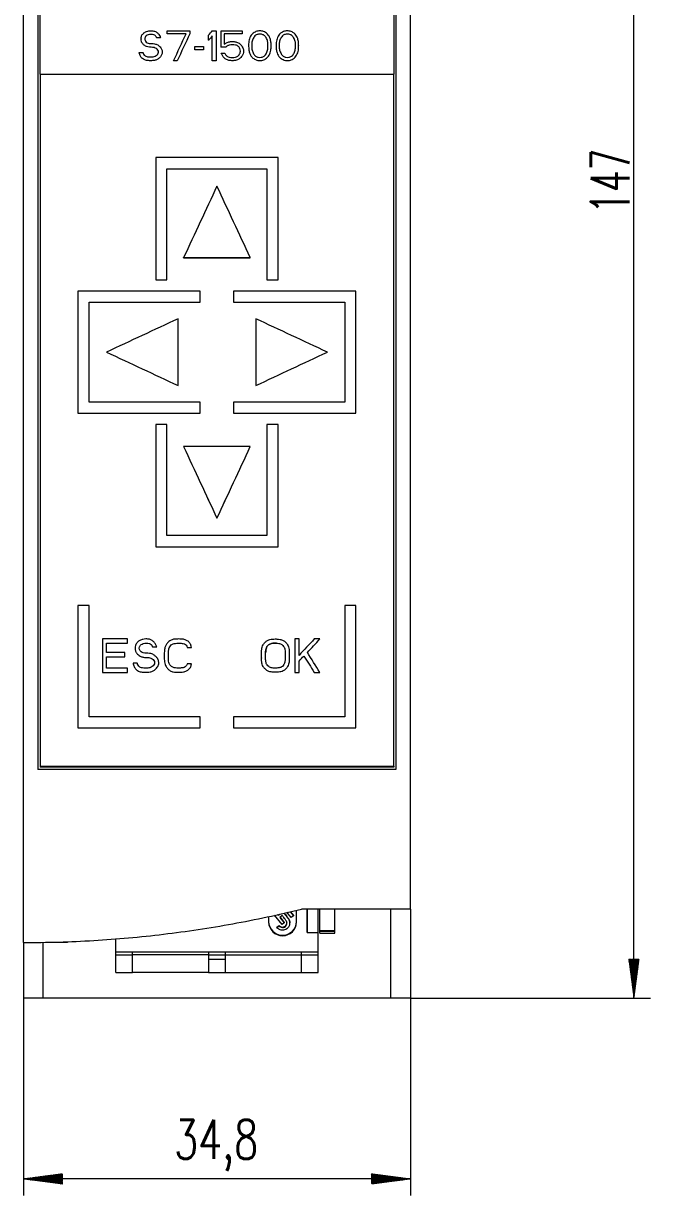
# Model space of a CAD drawing. Header units: millimetres. Extents: x 0 to 594, y 0 to 420.
# Drawn here: x 234.9 to 291.3, y 205.7 to 311.1 of the extents above; entities that cross this region are included whole.
import ezdxf

# ---------------------------------------------------------------- set-up
doc = ezdxf.new("R2010")
doc.units = ezdxf.units.MM
doc.layers.add('1', color=7, linetype='Continuous')
doc.layers.add('200', color=7, linetype='Continuous')
doc.styles.add('latin_extended', font='simplex.shx')

msp = doc.modelspace()

# ---------------------------------------------------------------- hatches: boundary and pattern name
at = {"layer": '200', "linetype": 'Continuous', "lineweight": 13}
h = msp.add_hatch(dxfattribs=at)
h.set_pattern_fill('ANSI31', scale=0.0062, style=0)
h.paths.add_polyline_path([(289.84, 223.44), (289.38, 226.94), (290.3, 226.94)], flags=0)
h = msp.add_hatch(dxfattribs=at)
h.set_pattern_fill('ANSI31', scale=0.0062, style=0)
h.paths.add_polyline_path([(234.94, 207.18), (238.44, 207.64), (238.44, 206.72)], flags=0)
h = msp.add_hatch(dxfattribs=at)
h.set_pattern_fill('ANSI31', scale=0.0062, style=0)
h.paths.add_polyline_path([(269.74, 207.18), (266.24, 206.72), (266.24, 207.64)], flags=0)

# ---------------------------------------------------------------- linework, layer by layer
at = {"layer": '1', "color": 7, "linetype": 'Continuous', "lineweight": 13}
for p, q in [((234.94, 228.44), (234.94, 370.44)), ((269.74, 231.44), (269.74, 370.44)), ((236.24, 355.84), (236.24, 243.99)), ((236.44, 306.54), (236.44, 355.63)), ((268.24, 355.63), (268.24, 306.54)), ((268.44, 355.84), (268.44, 243.99)), ((247.87, 310.16), (247.87, 310.45)), ((247.87, 310.45), (249.9, 310.45)), ((249.56, 310.16), (247.87, 310.16)), ((249.9, 310.45), (249.9, 310.16)), ((249.9, 310.16), (249.9, 310.16)), ((251.59, 309.59), (251.59, 310.05)), ((251.92, 310.45), (252.26, 310.45)), ((251.92, 307.75), (251.92, 309.99)), ((252.26, 310.45), (252.26, 307.75)), ((252.71, 310.45), (254.62, 310.45)), ((252.71, 308.96), (252.71, 310.45)), ((252.99, 310.16), (252.99, 309.25)), ((254.62, 310.16), (252.99, 310.16)), ((254.62, 310.45), (254.62, 310.16)), ((245.51, 309.71), (245.51, 309.7)), ((247.25, 309.82), (246.92, 309.82)), ((246.92, 309.82), (246.92, 309.81)), ((247.25, 309.82), (247.25, 309.81)), ((250.35, 309.02), (251.14, 309.02)), ((250.35, 308.73), (250.35, 309.02)), ((251.14, 309.02), (251.14, 308.73)), ((251.59, 309.59), (251.59, 309.58)), ((252.71, 308.96), (252.71, 308.95)), ((253.1, 308.96), (252.71, 308.96)), ((253.1, 308.96), (253.1, 308.95)), ((255.19, 309.12), (255.19, 309.11)), ((257.21, 309.13), (257.21, 309.14)), ((257.66, 309.12), (257.66, 309.11)), ((259.69, 309.13), (259.69, 309.14)), ((245.34, 308.5), (245.34, 308.49)), ((245.34, 308.5), (245.68, 308.5)), ((247.42, 308.52), (247.42, 308.53)), ((251.14, 308.73), (250.35, 308.73)), ((252.71, 308.44), (252.71, 308.43)), ((252.71, 308.44), (253.05, 308.44)), ((254.74, 308.61), (254.74, 308.62)), ((248.77, 307.75), (248.44, 307.75)), ((248.44, 307.75), (248.44, 307.75)), ((248.77, 307.75), (248.44, 307.75)), ((248.77, 307.75), (248.77, 307.75)), ((251.92, 307.75), (251.92, 307.75)), ((252.26, 307.75), (251.92, 307.75)), ((252.26, 307.75), (251.92, 307.75)), ((252.26, 307.75), (252.26, 307.75)), ((236.44, 306.55), (236.44, 244.29)), ((236.44, 306.55), (268.24, 306.55)), ((268.24, 244.29), (268.24, 306.55)), ((246.84, 299.04), (246.84, 288.04)), ((257.84, 299.04), (246.84, 299.04)), ((257.84, 288.04), (257.84, 299.04)), ((247.84, 288.04), (247.84, 298.04)), ((247.84, 298.04), (256.84, 298.04)), ((247.84, 298.03), (256.84, 298.03)), ((256.84, 298.04), (256.84, 288.04)), ((249.34, 290.03), (249.34, 290.04)), ((249.34, 290.04), (255.34, 290.04)), ((249.34, 290.03), (255.34, 290.03)), ((255.34, 290.03), (255.34, 290.04)), ((246.84, 288.03), (246.84, 288.04)), ((246.84, 288.04), (247.84, 288.04)), ((246.84, 288.03), (247.84, 288.03)), ((247.84, 288.03), (247.84, 288.04)), ((256.84, 288.03), (256.84, 288.04)), ((256.84, 288.04), (257.84, 288.04)), ((256.84, 288.03), (257.84, 288.03)), ((257.84, 288.03), (257.84, 288.04)), ((239.84, 287.04), (239.84, 276.04)), ((250.84, 287.04), (239.84, 287.04)), ((250.84, 286.04), (250.84, 287.04)), ((264.84, 287.04), (253.84, 287.04)), ((253.84, 287.04), (253.84, 286.04)), ((264.84, 276.04), (264.84, 287.04)), ((240.84, 277.04), (240.84, 286.04)), ((240.84, 286.04), (250.84, 286.04)), ((240.84, 286.04), (250.84, 286.04)), ((250.84, 286.04), (250.84, 286.04)), ((253.84, 286.04), (253.84, 286.04)), ((253.84, 286.04), (263.84, 286.04)), ((253.84, 286.04), (263.84, 286.04)), ((263.84, 286.04), (263.84, 277.04)), ((248.84, 278.54), (248.84, 284.54)), ((255.84, 284.54), (255.84, 278.54)), ((242.4, 281.54), (242.4, 281.54)), ((262.27, 281.54), (262.27, 281.54)), ((248.84, 278.54), (248.84, 278.54)), ((255.84, 278.54), (255.84, 278.54)), ((250.84, 277.04), (240.84, 277.04)), ((250.84, 276.04), (250.84, 277.04)), ((253.84, 277.04), (253.84, 276.04)), ((263.84, 277.04), (253.84, 277.04)), ((239.84, 276.04), (239.84, 276.04)), ((239.84, 276.04), (250.84, 276.04)), ((239.84, 276.04), (250.84, 276.04)), ((250.84, 276.04), (250.84, 276.04)), ((253.84, 276.04), (253.84, 276.04)), ((253.84, 276.04), (264.84, 276.04)), ((253.84, 276.04), (264.84, 276.04)), ((264.84, 276.04), (264.84, 276.04)), ((246.84, 275.04), (246.84, 264.04)), ((247.84, 275.04), (246.84, 275.04)), ((247.84, 265.04), (247.84, 275.04)), ((257.84, 275.04), (256.84, 275.04)), ((256.84, 275.04), (256.84, 265.04)), ((257.84, 264.04), (257.84, 275.04)), ((249.34, 273.04), (249.34, 273.04)), ((255.34, 273.04), (249.34, 273.04)), ((255.34, 273.04), (255.34, 273.04)), ((252.34, 266.6), (252.34, 266.61)), ((256.84, 265.04), (247.84, 265.04)), ((246.84, 264.04), (246.84, 264.04)), ((246.84, 264.04), (257.84, 264.04)), ((246.84, 264.04), (257.84, 264.04)), ((257.84, 264.04), (257.84, 264.04)), ((240.84, 258.74), (239.84, 258.74)), ((239.84, 258.74), (239.84, 247.74)), ((240.84, 248.74), (240.84, 258.74)), ((264.84, 258.74), (263.84, 258.74)), ((263.84, 258.74), (263.84, 248.74)), ((264.84, 247.74), (264.84, 258.74)), ((244.29, 255.74), (242.04, 255.74)), ((242.04, 255.74), (242.04, 252.74)), ((242.42, 254.53), (242.42, 255.36)), ((242.42, 255.36), (244.29, 255.36)), ((244.29, 255.36), (244.29, 255.74)), ((259.72, 255.74), (259.34, 255.74)), ((259.34, 255.74), (259.34, 252.74)), ((259.72, 254.27), (259.72, 255.74)), ((261.59, 255.74), (261.09, 255.74)), ((244.04, 254.53), (242.42, 254.53)), ((242.42, 253.12), (242.42, 254.15)), ((242.42, 254.15), (244.04, 254.15)), ((244.04, 254.15), (244.04, 254.53)), ((244.98, 254.91), (244.98, 254.91)), ((246.54, 255.04), (246.54, 255.04)), ((246.54, 255.04), (246.92, 255.04)), ((246.92, 255.04), (246.92, 255.04)), ((247.6, 254.29), (247.6, 254.29)), ((247.98, 254.23), (247.98, 254.23)), ((249.67, 254.98), (250.04, 254.98)), ((249.67, 254.97), (249.67, 254.98)), ((250.04, 254.97), (250.04, 254.98)), ((258.46, 254.22), (258.46, 254.22)), ((258.84, 254.12), (258.84, 254.12)), ((244.29, 253.12), (242.42, 253.12)), ((244.29, 252.74), (244.29, 253.12)), ((245.17, 253.57), (244.79, 253.57)), ((244.79, 253.57), (244.79, 253.57)), ((247.11, 253.6), (247.11, 253.6)), ((250.04, 253.51), (249.67, 253.51)), ((250.04, 253.51), (250.04, 253.51)), ((256.34, 254.04), (256.34, 254.03)), ((259.72, 252.74), (259.72, 253.76)), ((242.04, 252.74), (244.29, 252.74)), ((259.34, 252.74), (259.72, 252.74)), ((261.09, 252.74), (261.59, 252.74)), ((250.84, 248.74), (240.84, 248.74)), ((250.84, 247.74), (250.84, 248.74)), ((253.84, 248.74), (253.84, 247.74)), ((263.84, 248.74), (253.84, 248.74)), ((239.84, 247.74), (250.84, 247.74)), ((239.84, 247.74), (239.84, 247.74)), ((239.84, 247.74), (250.84, 247.74)), ((250.84, 247.74), (250.84, 247.74)), ((253.84, 247.74), (264.84, 247.74)), ((253.84, 247.74), (253.84, 247.74)), ((253.84, 247.74), (264.84, 247.74)), ((264.84, 247.74), (264.84, 247.74)), ((268.44, 243.99), (236.24, 243.99)), ((236.44, 244.29), (236.44, 244.22)), ((236.44, 244.29), (268.24, 244.29)), ((268.24, 244.22), (236.44, 244.22)), ((268.24, 244.29), (268.24, 244.22)), ((258.19, 230.05), (257.52, 230.89)), ((257.79, 230.95), (257.84, 230.89)), ((257.84, 230.89), (257.99, 230.99)), ((257.84, 230.92), (257.84, 230.89)), ((259.01, 230.69), (258.63, 231.18)), ((258.92, 231.21), (259.21, 230.84)), ((258.95, 231.21), (259.21, 230.88)), ((259.49, 230.29), (259.49, 231.34)), ((269.74, 231.44), (259.94, 231.44)), ((260.44, 231.44), (260.44, 229.33)), ((260.44, 229.33), (260.44, 231.44)), ((261.44, 229.33), (261.44, 231.44)), ((267.98, 223.44), (267.98, 231.44)), ((269.74, 231.44), (269.74, 223.44)), ((256.99, 230.77), (256.99, 230.29)), ((257.72, 229.83), (257.92, 229.98)), ((257.72, 229.79), (257.92, 229.94)), ((257.72, 229.83), (257.72, 229.79)), ((257.92, 229.98), (257.92, 229.94)), ((258.21, 230.86), (258, 230.69)), ((258, 230.69), (258.38, 230.2)), ((258.02, 230.71), (258.38, 230.24)), ((258.38, 230.2), (258.19, 230.05)), ((258.38, 230.24), (258.38, 230.2)), ((258.89, 230.19), (258.89, 230.23)), ((259.21, 230.84), (259.01, 230.69)), ((259.21, 230.88), (259.21, 230.84)), ((243.24, 227.61), (243.24, 228.78)), ((260.44, 229.33), (261.44, 229.33)), ((260.44, 229.33), (261.44, 229.33)), ((260.44, 229.33), (260.44, 229.33)), ((261.44, 227.61), (261.44, 229.33)), ((261.59, 229.28), (262.94, 229.28)), ((234.94, 228.44), (234.94, 223.44)), ((236.69, 228.44), (236.69, 223.44)), ((238.91, 228.44), (237.08, 228.44)), ((238.91, 228.51), (238.91, 228.44)), ((243.24, 227.34), (243.24, 227.61)), ((243.24, 227.61), (261.44, 227.61)), ((243.24, 227.34), (244.74, 227.34)), ((243.24, 225.74), (243.24, 227.34)), ((244.74, 227.34), (244.74, 227.61)), ((251.59, 227.34), (244.74, 227.34)), ((244.74, 225.74), (244.74, 227.34)), ((251.59, 227.61), (251.59, 227.34)), ((251.59, 227.34), (251.59, 226.93)), ((251.59, 227.34), (253.09, 227.34)), ((251.59, 226.93), (251.59, 225.74)), ((251.59, 226.93), (253.09, 226.93)), ((253.09, 227.61), (253.09, 227.34)), ((253.09, 227.34), (253.09, 226.93)), ((253.09, 227.34), (259.94, 227.34)), ((253.09, 226.93), (253.09, 225.74)), ((259.94, 227.34), (259.94, 227.61)), ((259.94, 225.74), (259.94, 227.34)), ((259.94, 227.34), (261.44, 227.34)), ((261.44, 227.34), (261.44, 227.61)), ((261.44, 225.74), (261.44, 227.34)), ((243.24, 225.74), (244.74, 225.74)), ((251.59, 225.74), (244.74, 225.74)), ((251.59, 225.74), (253.09, 225.74)), ((253.09, 225.74), (259.94, 225.74)), ((259.94, 225.74), (261.44, 225.74)), ((236.69, 223.44), (234.94, 223.44)), ((267.98, 223.44), (236.69, 223.44)), ((269.74, 223.44), (267.98, 223.44))]:
    msp.add_line(p, q, dxfattribs=at)
for centre in [(258.24, 230.33), (258.24, 230.29)]:
    msp.add_ellipse(centre, major_axis=(1.25, 0), ratio=0.991445, start_param=3.141593, end_param=6.283185, dxfattribs=at)
for points, knots in [([(246.92, 309.82), (246.91, 309.84), (246.88, 309.9), (246.81, 310.01), (246.64, 310.11), (246.41, 310.11), (246.18, 310.1), (245.97, 310), (245.87, 309.86), (245.84, 309.71), (245.87, 309.56), (245.97, 309.41), (246.19, 309.3), (246.45, 309.31), (246.74, 309.28), (247.01, 309.19), (247.22, 309.01), (247.38, 308.8), (247.44, 308.53), (247.38, 308.26), (247.21, 308.03), (246.99, 307.86), (246.69, 307.76), (246.36, 307.75), (246.01, 307.76), (245.7, 307.88), (245.48, 308.09), (245.38, 308.32), (245.35, 308.46), (245.34, 308.5)], [0, 0, 0, 0, 0.00994, 0.032085, 0.057683, 0.097198, 0.136713, 0.166117, 0.198493, 0.217023, 0.235252, 0.267919, 0.297323, 0.343747, 0.385028, 0.4333, 0.476347, 0.512475, 0.556001, 0.597606, 0.640557, 0.685406, 0.72689, 0.783776, 0.840663, 0.886045, 0.936174, 0.979053, 1, 1, 1, 1]), ([(245.68, 308.5), (245.69, 308.47), (245.71, 308.39), (245.8, 308.23), (246.04, 308.09), (246.36, 308.1), (246.65, 308.1), (246.88, 308.2), (247.03, 308.33), (247.11, 308.52), (247.04, 308.72), (246.89, 308.86), (246.67, 308.95), (246.41, 308.96), (246.14, 308.97), (245.89, 309.07), (245.68, 309.23), (245.52, 309.45), (245.51, 309.71), (245.52, 309.95), (245.67, 310.18), (245.88, 310.34), (246.11, 310.43), (246.37, 310.46), (246.65, 310.45), (246.94, 310.32), (247.11, 310.13), (247.21, 309.96), (247.25, 309.86), (247.25, 309.82)], [0, 0, 0, 0, 0.014203, 0.04142, 0.081538, 0.134165, 0.186793, 0.220195, 0.24714, 0.279655, 0.308909, 0.339133, 0.372536, 0.416462, 0.460387, 0.497833, 0.539411, 0.583914, 0.61985, 0.656664, 0.694339, 0.742001, 0.779446, 0.808826, 0.862999, 0.907702, 0.951736, 0.98251, 1, 1, 1, 1]), ([(256.03, 307.78), (255.95, 307.8), (255.76, 307.86), (255.53, 308.01), (255.36, 308.24), (255.25, 308.49), (255.2, 308.76), (255.18, 309.11), (255.19, 309.43), (255.26, 309.74), (255.36, 309.95), (255.49, 310.15), (255.71, 310.32), (256.01, 310.44), (256.37, 310.45), (256.67, 310.33), (256.89, 310.16), (257.03, 309.97), (257.14, 309.72), (257.21, 309.41), (257.22, 309.05), (257.19, 308.66), (257.09, 308.32), (256.91, 308.05), (256.68, 307.89), (256.39, 307.76), (256.15, 307.76), (256.03, 307.78)], [0, 0, 0, 0, 0.03125, 0.078125, 0.109375, 0.140625, 0.1875, 0.21875, 0.28125, 0.3125, 0.34375, 0.375, 0.40625, 0.453125, 0.5, 0.546875, 0.578125, 0.609375, 0.640625, 0.6875, 0.734375, 0.78125, 0.84375, 0.875, 0.90625, 0.953125, 1, 1, 1, 1]), ([(256.06, 308.07), (255.97, 308.09), (255.79, 308.15), (255.61, 308.4), (255.48, 308.7), (255.47, 309.06), (255.46, 309.43), (255.59, 309.76), (255.78, 310.05), (256.07, 310.15), (256.34, 310.15), (256.6, 310.05), (256.79, 309.81), (256.92, 309.5), (256.93, 309.14), (256.93, 308.78), (256.81, 308.44), (256.62, 308.15), (256.33, 308.05), (256.15, 308.05), (256.06, 308.07)], [0, 0, 0, 0, 0.046875, 0.09375, 0.15625, 0.21875, 0.28125, 0.34375, 0.40625, 0.453125, 0.5, 0.546875, 0.59375, 0.65625, 0.71875, 0.78125, 0.84375, 0.90625, 0.953125, 1, 1, 1, 1]), ([(258.5, 307.78), (258.43, 307.8), (258.24, 307.86), (258, 308.01), (257.84, 308.24), (257.73, 308.49), (257.67, 308.76), (257.66, 309.11), (257.67, 309.43), (257.74, 309.74), (257.83, 309.95), (257.97, 310.15), (258.19, 310.32), (258.48, 310.44), (258.85, 310.45), (259.14, 310.33), (259.37, 310.16), (259.51, 309.97), (259.62, 309.72), (259.69, 309.41), (259.69, 309.05), (259.67, 308.66), (259.56, 308.32), (259.38, 308.05), (259.16, 307.89), (258.86, 307.76), (258.62, 307.76), (258.5, 307.78)], [0, 0, 0, 0, 0.03125, 0.078125, 0.109375, 0.140625, 0.1875, 0.21875, 0.28125, 0.3125, 0.34375, 0.375, 0.40625, 0.453125, 0.5, 0.546875, 0.578125, 0.609375, 0.640625, 0.6875, 0.734375, 0.78125, 0.84375, 0.875, 0.90625, 0.953125, 1, 1, 1, 1]), ([(258.53, 308.07), (258.44, 308.09), (258.27, 308.15), (258.09, 308.4), (257.95, 308.7), (257.94, 309.06), (257.94, 309.43), (258.06, 309.76), (258.25, 310.05), (258.55, 310.15), (258.82, 310.15), (259.08, 310.05), (259.26, 309.81), (259.4, 309.5), (259.4, 309.14), (259.41, 308.78), (259.29, 308.44), (259.1, 308.15), (258.8, 308.05), (258.62, 308.05), (258.53, 308.07)], [0, 0, 0, 0, 0.046875, 0.09375, 0.15625, 0.21875, 0.28125, 0.34375, 0.40625, 0.453125, 0.5, 0.546875, 0.59375, 0.65625, 0.71875, 0.78125, 0.84375, 0.90625, 0.953125, 1, 1, 1, 1]), ([(252.99, 309.25), (253.04, 309.28), (253.17, 309.36), (253.41, 309.47), (253.72, 309.48), (254.04, 309.46), (254.34, 309.34), (254.56, 309.14), (254.68, 308.88), (254.76, 308.63), (254.69, 308.36), (254.56, 308.09), (254.34, 307.9), (254.07, 307.77), (253.76, 307.75), (253.44, 307.76), (253.12, 307.88), (252.9, 308.08), (252.79, 308.29), (252.73, 308.4), (252.71, 308.44)], [0, 0, 0, 0, 0.033976, 0.092919, 0.154474, 0.216028, 0.277914, 0.344194, 0.388439, 0.446926, 0.495974, 0.552018, 0.620646, 0.667802, 0.727218, 0.801158, 0.859301, 0.923989, 0.97461, 1, 1, 1, 1]), ([(253.05, 308.44), (253.07, 308.4), (253.12, 308.28), (253.25, 308.13), (253.48, 308.05), (253.72, 308.03), (253.99, 308.05), (254.21, 308.14), (254.34, 308.28), (254.42, 308.44), (254.47, 308.63), (254.43, 308.8), (254.35, 308.92), (254.27, 309.08), (254.01, 309.17), (253.73, 309.19), (253.45, 309.18), (253.25, 309.07), (253.14, 308.99), (253.1, 308.96)], [0, 0, 0, 0, 0.040715, 0.110092, 0.156976, 0.235374, 0.313773, 0.373389, 0.428184, 0.473894, 0.523239, 0.588986, 0.609017, 0.646152, 0.733765, 0.812164, 0.890562, 0.959663, 1, 1, 1, 1]), ([(244.79, 253.57), (244.8, 253.52), (244.84, 253.36), (244.95, 253.11), (245.2, 252.88), (245.53, 252.75), (245.92, 252.74), (246.29, 252.75), (246.62, 252.85), (246.87, 253.06), (247.08, 253.32), (247.13, 253.65), (247.04, 253.95), (246.85, 254.16), (246.62, 254.36), (246.31, 254.45), (245.99, 254.46), (245.72, 254.47), (245.49, 254.58), (245.35, 254.78), (245.35, 255.04), (245.49, 255.24), (245.72, 255.35), (245.98, 255.36), (246.24, 255.36), (246.42, 255.25), (246.5, 255.13), (246.53, 255.06), (246.54, 255.04)], [0, 0, 0, 0, 0.021671, 0.068818, 0.113518, 0.159475, 0.216418, 0.27336, 0.314876, 0.357377, 0.408764, 0.450637, 0.493429, 0.532461, 0.567681, 0.621088, 0.66359, 0.703143, 0.732562, 0.766944, 0.79966, 0.833806, 0.863224, 0.902777, 0.94233, 0.967937, 0.990069, 1, 1, 1, 1]), ([(246.92, 255.04), (246.91, 255.08), (246.87, 255.21), (246.74, 255.4), (246.54, 255.61), (246.26, 255.73), (245.96, 255.75), (245.67, 255.72), (245.4, 255.62), (245.16, 255.44), (244.99, 255.19), (244.97, 254.91), (244.99, 254.65), (245.15, 254.39), (245.39, 254.21), (245.68, 254.09), (245.98, 254.08), (246.27, 254.07), (246.51, 253.97), (246.68, 253.81), (246.76, 253.61), (246.68, 253.4), (246.52, 253.24), (246.27, 253.13), (245.94, 253.12), (245.58, 253.11), (245.3, 253.27), (245.21, 253.45), (245.18, 253.54), (245.17, 253.57)], [0, 0, 0, 0, 0.016834, 0.055957, 0.097081, 0.137065, 0.181024, 0.220635, 0.258099, 0.30009, 0.343903, 0.380032, 0.416145, 0.452368, 0.502106, 0.53957, 0.583529, 0.627488, 0.660904, 0.691693, 0.720339, 0.74807, 0.779788, 0.813204, 0.858887, 0.918546, 0.958172, 0.987597, 1, 1, 1, 1]), ([(250.04, 254.98), (250.04, 255.05), (250.01, 255.21), (249.86, 255.44), (249.62, 255.63), (249.28, 255.74), (248.89, 255.74), (248.49, 255.74), (248.14, 255.62), (247.9, 255.42), (247.72, 255.17), (247.62, 254.86), (247.6, 254.48), (247.6, 254.03), (247.61, 253.64), (247.72, 253.31), (247.89, 253.07), (248.13, 252.87), (248.47, 252.75), (248.87, 252.74), (249.28, 252.75), (249.61, 252.86), (249.87, 253.04), (250.01, 253.28), (250.04, 253.45), (250.04, 253.51)], [0, 0, 0, 0, 0.027176, 0.064343, 0.10477, 0.143344, 0.200298, 0.257252, 0.295826, 0.341144, 0.377122, 0.415775, 0.466318, 0.526802, 0.587993, 0.61903, 0.661692, 0.700675, 0.737925, 0.799962, 0.856915, 0.895489, 0.934686, 0.976862, 1, 1, 1, 1]), ([(249.67, 253.51), (249.66, 253.48), (249.63, 253.37), (249.5, 253.22), (249.25, 253.14), (249, 253.12), (248.73, 253.12), (248.48, 253.14), (248.26, 253.24), (248.09, 253.41), (248, 253.64), (247.97, 253.9), (247.98, 254.2), (247.98, 254.52), (247.99, 254.82), (248.08, 255.05), (248.23, 255.24), (248.47, 255.34), (248.72, 255.36), (248.99, 255.36), (249.26, 255.35), (249.5, 255.26), (249.63, 255.12), (249.66, 255.02), (249.67, 254.98)], [0, 0, 0, 0, 0.016302, 0.064873, 0.101137, 0.161896, 0.20541, 0.253877, 0.29857, 0.341363, 0.385249, 0.433824, 0.488388, 0.552872, 0.613625, 0.653692, 0.691171, 0.745356, 0.792966, 0.832129, 0.898079, 0.942772, 0.975041, 1, 1, 1, 1]), ([(257.59, 255.74), (257.5, 255.74), (257.26, 255.74), (256.93, 255.65), (256.66, 255.45), (256.45, 255.18), (256.36, 254.86), (256.34, 254.53), (256.34, 254.24), (256.34, 253.96), (256.36, 253.62), (256.45, 253.3), (256.66, 253.04), (256.93, 252.83), (257.26, 252.75), (257.59, 252.74), (257.92, 252.75), (258.26, 252.83), (258.52, 253.03), (258.74, 253.3), (258.83, 253.62), (258.85, 254), (258.84, 254.38), (258.84, 254.81), (258.74, 255.19), (258.52, 255.45), (258.29, 255.63), (258.02, 255.71), (257.78, 255.74), (257.64, 255.74), (257.59, 255.74)], [0, 0, 0, 0, 0.03125, 0.078125, 0.109375, 0.140625, 0.1875, 0.21875, 0.25, 0.28125, 0.3125, 0.359375, 0.390625, 0.421875, 0.46875, 0.5, 0.53125, 0.578125, 0.609375, 0.640625, 0.6875, 0.71875, 0.765625, 0.8125, 0.859375, 0.890625, 0.921875, 0.953125, 0.984375, 1, 1, 1, 1]), ([(257.68, 255.36), (257.61, 255.36), (257.47, 255.36), (257.22, 255.34), (256.99, 255.25), (256.82, 255.06), (256.73, 254.82), (256.71, 254.57), (256.72, 254.26), (256.71, 253.98), (256.73, 253.66), (256.81, 253.42), (257.02, 253.22), (257.26, 253.13), (257.58, 253.12), (257.88, 253.13), (258.22, 253.22), (258.38, 253.46), (258.48, 253.73), (258.46, 254.05), (258.46, 254.4), (258.48, 254.75), (258.37, 255.06), (258.17, 255.27), (257.93, 255.35), (257.75, 255.36), (257.68, 255.36)], [0, 0, 0, 0, 0.03125, 0.0625, 0.109375, 0.140625, 0.171875, 0.21875, 0.25, 0.3125, 0.34375, 0.390625, 0.421875, 0.46875, 0.5, 0.5625, 0.609375, 0.640625, 0.6875, 0.734375, 0.78125, 0.84375, 0.890625, 0.921875, 0.96875, 1, 1, 1, 1]), ([(257.68, 255.36), (257.61, 255.36), (257.47, 255.36), (257.22, 255.34), (256.99, 255.25), (256.82, 255.06), (256.73, 254.82), (256.72, 254.63), (256.72, 254.5), (256.72, 254.49)], [0, 0, 0, 0, 0.138131, 0.276262, 0.483459, 0.62159, 0.759721, 0.966918, 1, 1, 1, 1]), ([(234.94, 228.44), (237.05, 228.44), (239.16, 228.5), (243.35, 228.75), (247.53, 229.13), (251.69, 229.75), (255.82, 230.5), (257.88, 230.94), (259.94, 231.44)], [0, 0, 0, 0, 0.25, 0.25, 0.5, 0.75, 0.75, 1, 1, 1, 1]), ([(258.41, 231.01), (258.44, 230.98), (258.51, 230.89), (258.64, 230.72), (258.79, 230.55), (258.88, 230.33), (258.89, 230.11), (258.83, 229.9), (258.7, 229.72), (258.53, 229.6), (258.32, 229.54), (258.11, 229.55), (257.94, 229.61), (257.81, 229.7), (257.75, 229.76), (257.72, 229.79)], [0, 0, 0, 0, 0.050563, 0.130579, 0.247483, 0.318472, 0.405406, 0.499502, 0.57519, 0.656193, 0.741255, 0.819133, 0.900761, 0.95101, 1, 1, 1, 1]), ([(258.41, 231.05), (258.44, 231.02), (258.51, 230.93), (258.64, 230.76), (258.79, 230.59), (258.87, 230.39), (258.89, 230.28), (258.89, 230.23)], [0, 0, 0, 0, 0.133747, 0.345405, 0.654636, 0.842415, 1, 1, 1, 1]), ([(261.59, 229.49), (261.59, 230.18), (261.59, 230.84), (261.59, 231.43), (261.59, 231.47)], [0, 0, 0, 0, 0.926405, 1, 1, 1, 1]), ([(262.94, 229.49), (262.94, 230.18), (262.94, 230.84), (262.94, 231.43), (262.94, 231.47)], [0, 0, 0, 0, 0.926405, 1, 1, 1, 1]), ([(257.92, 229.94), (257.96, 229.9), (258.04, 229.83), (258.22, 229.78), (258.42, 229.82), (258.57, 229.94), (258.64, 230.11), (258.64, 230.28), (258.56, 230.42), (258.46, 230.55), (258.36, 230.67), (258.28, 230.78), (258.23, 230.84), (258.21, 230.86)], [0, 0, 0, 0, 0.089663, 0.195192, 0.294992, 0.414358, 0.505119, 0.597801, 0.694866, 0.766128, 0.872031, 0.962205, 1, 1, 1, 1]), ([(257.92, 229.98), (257.96, 229.94), (258.04, 229.87), (258.22, 229.82), (258.42, 229.86), (258.57, 229.98), (258.63, 230.12), (258.64, 230.2), (258.64, 230.23)], [0, 0, 0, 0, 0.162968, 0.354774, 0.536166, 0.753121, 0.918086, 1, 1, 1, 1])]:
    msp.add_open_spline(points, degree=3, knots=knots, dxfattribs=at)
for points, degree in [([(248.44, 307.75), (248.81, 308.56), (249.19, 309.36), (249.56, 310.16)], 3), ([(249.9, 310.16), (249.52, 309.36), (249.15, 308.56), (248.77, 307.75)], 3), ([(251.59, 310.05), (251.7, 310.18), (251.81, 310.32), (251.92, 310.45)], 3), ([(251.92, 309.99), (251.81, 309.86), (251.7, 309.72), (251.59, 309.59)], 3), ([(252.34, 296.47), (251.34, 294.33), (250.34, 292.18), (249.34, 290.04)], 3), ([(255.34, 290.04), (254.34, 292.18), (253.34, 294.33), (252.34, 296.47)], 3), ([(248.84, 284.54), (246.69, 283.54), (244.55, 282.54), (242.4, 281.54)], 3), ([(262.27, 281.54), (260.13, 282.54), (257.98, 283.54), (255.84, 284.54)], 3), ([(242.4, 281.54), (244.55, 280.54), (246.69, 279.54), (248.84, 278.54)], 3), ([(242.4, 281.54), (244.55, 280.54), (246.69, 279.54), (248.84, 278.54)], 3), ([(255.84, 278.54), (257.98, 279.54), (260.13, 280.54), (262.27, 281.54)], 3), ([(255.84, 278.54), (257.98, 279.54), (260.13, 280.54), (262.27, 281.54)], 3), ([(249.34, 273.04), (250.34, 270.89), (251.34, 268.75), (252.34, 266.61)], 3), ([(249.34, 273.04), (250.34, 270.89), (251.34, 268.75), (252.34, 266.6)], 3), ([(252.34, 266.61), (253.34, 268.75), (254.34, 270.89), (255.34, 273.04)], 3), ([(252.34, 266.6), (253.34, 268.75), (254.34, 270.89), (255.34, 273.04)], 3), ([(261.09, 255.74), (260.63, 255.25), (260.18, 254.76), (259.72, 254.27)], 3), ([(260.47, 254.53), (260.84, 254.93), (261.22, 255.34), (261.59, 255.74)], 3), ([(259.72, 253.76), (259.86, 253.91), (260.01, 254.06), (260.16, 254.21)], 3), ([(260.16, 254.21), (260.47, 253.72), (260.78, 253.23), (261.09, 252.74)], 3), ([(261.59, 252.74), (261.22, 253.34), (260.84, 253.93), (260.47, 254.53)], 3), ([(242.04, 252.74), (242.04, 252.74)], 1), ([(261.59, 229.28), (261.59, 229.28), (261.59, 229.35), (261.59, 229.49)], 3), ([(262.94, 229.28), (262.94, 229.28), (262.94, 229.35), (262.94, 229.49)], 3)]:
    msp.add_open_spline(points, degree=degree, dxfattribs=at)
at = {"layer": '1', "color": 7, "linetype": 'Continuous', "lineweight": 25}
msp.add_open_spline([(261.59, 229.49), (262.94, 229.49)], degree=1, dxfattribs=at)
at = {"layer": '200', "color": 7, "linetype": 'Continuous', "lineweight": 13}
for p, q in [((289.84, 223.44), (289.84, 370.44)), ((234.94, 223.44), (234.94, 205.68)), ((269.74, 223.44), (291.34, 223.44)), ((269.74, 223.44), (269.74, 205.68)), ((269.74, 207.18), (234.94, 207.18))]:
    msp.add_line(p, q, dxfattribs=at)

# ---------------------------------------------------------------- texts
at = {"layer": '200', "color": 7, "linetype": 'Continuous', "lineweight": 18, "insert": (289.45, 294.01), "char_height": 3.5, "attachment_point": 7, "rotation": 90, "line_spacing_factor": 0.963855, "style": 'latin_extended'}
msp.add_mtext('\\W0.6447;147', dxfattribs=at)
at = {"layer": '200', "color": 7, "linetype": 'Continuous', "lineweight": 18, "insert": (248.49, 207.91), "char_height": 3.5, "attachment_point": 7, "line_spacing_factor": 0.963855, "style": 'latin_extended'}
msp.add_mtext('\\W0.7199;34,8', dxfattribs=at)

doc.saveas('drawing.dxf')
